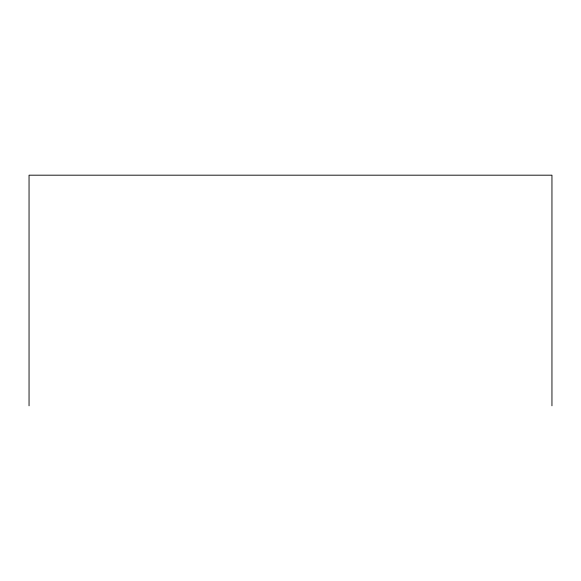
<?xml version="1.0" encoding="UTF-8"?>
<svg xmlns="http://www.w3.org/2000/svg" width="581" height="581" viewBox="0 0 581 581"><rect width="100%" height="100%" fill="white"/><g stroke="black" fill="none" stroke-linecap="round" stroke-linejoin="round"><path stroke-width="0.87" d="M551.95 405.814L551.95 175.186L29.05 175.186L29.05 405.814"/></g></svg>
